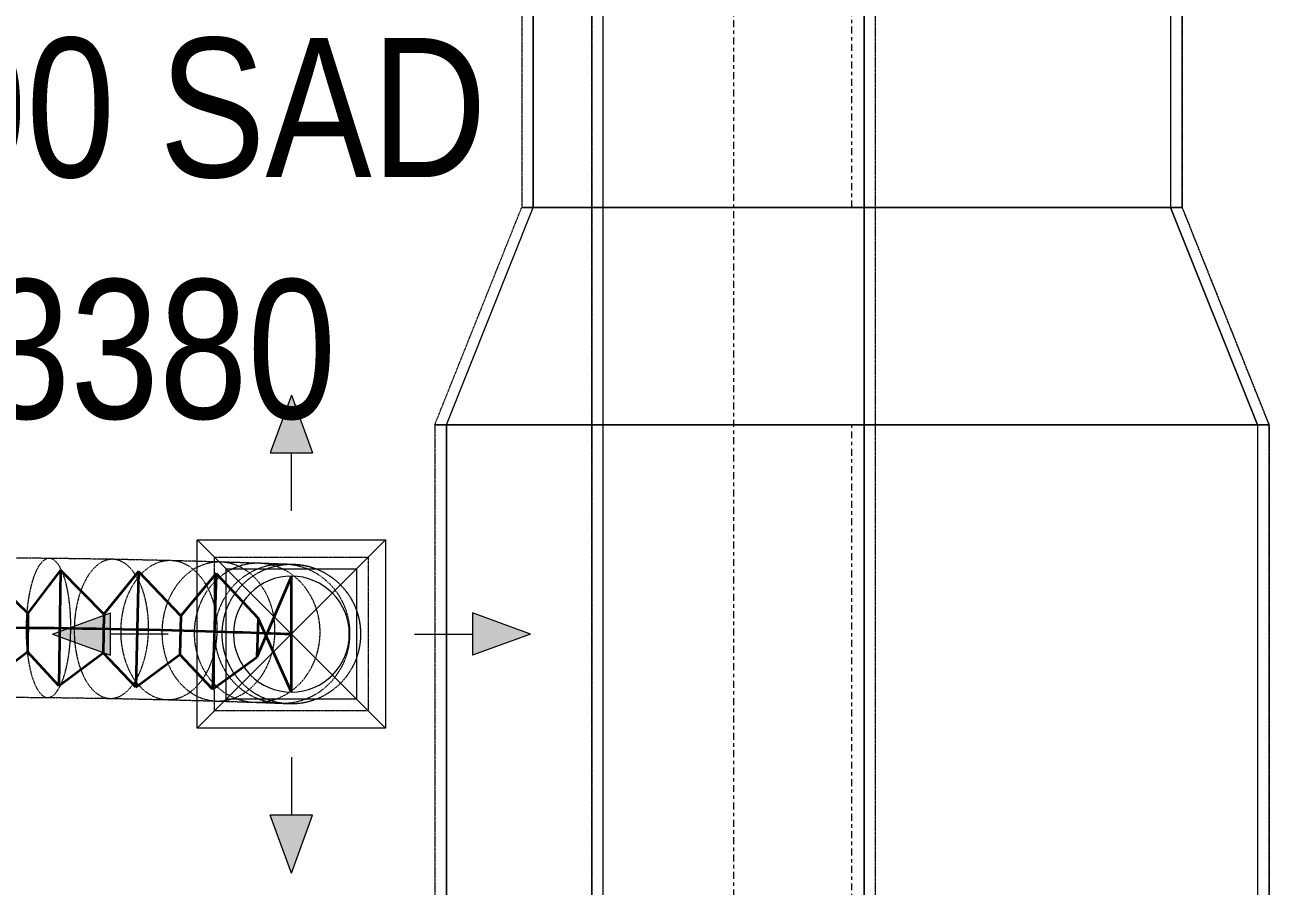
# Model space of a CAD drawing. Header units: inches. Extents: x -83664 to 20107, y -47222 to 19398.
# Drawn here: x -16757 to -14610, y -32669 to -31183 of the extents above; entities that cross this region are included whole.
import ezdxf

# ---------------------------------------------------------------- set-up
doc = ezdxf.new("R2010")
doc.units = ezdxf.units.IN
doc.header["$MEASUREMENT"] = 0
doc.linetypes.add('Center', pattern=[29.999999, 12, -6, 6, -6])
doc.linetypes.add('Hidden 0_50', pattern=[1.0584, 0.5292, -0.5292])
for name, color, linetype, lineweight in [('A-DETL-GENF', 7, 'Continuous', 9), ('M-HVAC-CDFF', 7, 'Continuous', 9), ('M-HVAC-DUCT-CNTR', 7, 'Center', 9), ('M-HVAC-DUCT-IDEN', 7, 'Continuous', 18)]:
    doc.layers.add(name, color=color, linetype=linetype, lineweight=lineweight)
doc.layers.add('M-HVAC-DUCT', color=7, linetype='Continuous', lineweight=9, true_color=0xffe97f)
doc.layers.add('M-HVAC-DUCT-PATT', color=7, linetype='Continuous', lineweight=35, true_color=0x007f00)
doc.styles.add('Arial Narrow_21', font='ARIALN.TTF', dxfattribs={"height": 240})

# ---------------------------------------------------------------- blocks, each defined once
blk = doc.blocks.new('M_Rec Transition - Length - Standard-8295148-FIRST FLOOR AC CONDITIONING LAYOUT - PART A')
at = {"layer": 'M-HVAC-DUCT', "color": 30, "true_color": 0xff7f00}
for p, q in [((0, 700), (0, -700)), ((0, 700), (375, 550)), ((0, 700), (375, 550)), ((0, -700), (0, 700)), ((375, -550), (375, 550)), ((375, 550), (375, -550)), ((0, -700), (375, -550)), ((375, -550), (0, -700))]:
    blk.add_line(p, q, dxfattribs=at)
blk = doc.blocks.new('GCE-AT-Supply Air Rectangular Diffuser - 225x225-V55-FIRST FLOOR AC CONDITIONING LAYOUT - PART A')
at = {"layer": 'A-DETL-GENF', "true_color": 0xff7f00}
for points in [[(36.4, 312.5), (0, 412.5), (-36.4, 312.5)], [(-312.5, 36.4), (-412.5, 0), (-312.5, -36.4)], [(412.5, 0), (312.5, 36.4), (312.5, -36.4), (338.5, -26.9)], [(36.4, -312.5), (-36.4, -312.5), (0, -412.5)]]:
    blk.add_hatch(color=30, dxfattribs=at).paths.add_polyline_path(points)
at = {"layer": 'A-DETL-GENF', "color": 30, "true_color": 0xff7f00}
for p, q in [((0, 412.5), (-36.4, 312.5)), ((0, 412.5), (36.4, 312.5)), ((-36.4, 312.5), (36.4, 312.5)), ((0, 212.5), (0, 312.5)), ((-162.5, -162.5), (162.5, 162.5)), ((-162.5, 162.5), (162.5, -162.5)), ((-162.5, -162.5), (-162.5, 162.5)), ((-162.5, 162.5), (162.5, 162.5)), ((162.5, 162.5), (162.5, -162.5)), ((-412.5, 0), (-312.5, 36.4)), ((-312.5, -36.4), (-312.5, 36.4)), ((312.5, 36.4), (312.5, -36.4)), ((412.5, 0), (312.5, 36.4)), ((212.5, 0), (312.5, 0)), ((-412.5, 0), (-312.5, -36.4)), ((-212.5, 0), (-312.5, 0)), ((412.5, 0), (312.5, -36.4)), ((162.5, -162.5), (-162.5, -162.5)), ((0, -212.5), (0, -312.5)), ((36.4, -312.5), (-36.4, -312.5)), ((0, -412.5), (-36.4, -312.5)), ((0, -412.5), (36.4, -312.5))]:
    blk.add_line(p, q, dxfattribs=at)
blk = doc.blocks.new('M_Rectangular to Round Transition - Angle - 45 Degree-7598641-FIRST FLOOR AC CONDITIONING LAYOUT - PART A')
at = {"layer": 'M-HVAC-DUCT', "color": 30, "true_color": 0xff7f00}
for p, q in [((98623.4, 55249.6), (98623.4, 55474.6)), ((98623.4, 55474.6), (98848.4, 55474.6)), ((98848.4, 55474.6), (98848.4, 55249.6)), ((98848.4, 55249.6), (98623.4, 55249.6))]:
    blk.add_line(p, q, dxfattribs=at)
for start, end in [(90, 180), (0, 90), (180, 270), (270, 0)]:
    blk.add_arc((98735.9, 55362.1), 100, start, end, dxfattribs=at)
blk = doc.blocks.new('TEMW-SMBZ-HO-BM-HVAC-00002_rvt-1-FIRST FLOOR AC CONDITIONING LAYOUT - PART A')
at = {"layer": 'M-HVAC-DUCT', "color": 6, "linetype": 'Hidden 0_50', "true_color": 0xff00ff}
for p, q in [((135677.8, 69417.3), (135677.8, 62004.6)), ((135677.8, 62004.6), (135677.8, 69417.3)), ((136167.8, 62004.6), (136167.8, 69417.3)), ((136167.8, 62004.6), (136167.8, 69417.3))]:
    blk.add_line(p, q, dxfattribs=at)
at = {"layer": 'M-HVAC-DUCT', "color": 6, "true_color": 0xff00ff}
for p, q in [((135697.8, 62004.6), (135697.8, 69417.3)), ((135697.8, 62004.6), (135697.8, 69417.3)), ((136147.8, 69417.3), (136147.8, 62004.6)), ((136147.8, 62004.6), (136147.8, 69417.3))]:
    blk.add_line(p, q, dxfattribs=at)
at = {"layer": 'M-HVAC-DUCT', "color": 30, "linetype": 'Hidden 0_50', "true_color": 0xff7f00}
for p, q in [((135557, 68032.7), (135557, 66874)), ((135557, 68032.7), (135557, 66874)), ((136697, 66874), (136697, 68032.7)), ((136697, 68032.7), (136697, 66874)), ((135407, 66499), (135557, 66874)), ((135407, 66499), (135557, 66874)), ((136697, 66874), (135557, 66874)), ((135557, 66874), (136697, 66874)), ((136697, 66874), (135557, 66874)), ((135557, 66874), (136697, 66874)), ((136847, 66499), (136697, 66874)), ((136697, 66874), (136847, 66499)), ((136847, 66499), (135407, 66499)), ((135407, 66499), (136847, 66499)), ((135407, 66499), (135407, 64495.6)), ((135407, 66499), (135407, 64495.6)), ((135407, 66499), (136847, 66499)), ((136847, 66499), (135407, 66499)), ((136847, 64495.6), (136847, 66499)), ((136847, 66499), (136847, 64495.6)), ((134741.3, 66268.4), (134647, 66269)), ((134850.8, 66266.8), (134741.4, 66268.4)), ((134950.9, 66264.5), (134851, 66266.8)), ((135037, 66262.1), (134951.3, 66264.5)), ((135026.9, 66005.3), (135026.9, 66270.3)), ((135026.9, 66270.3), (135291.9, 66270.3)), ((135104.3, 66259.9), (135037.3, 66262.1)), ((135148.2, 66258.3), (135104.7, 66259.9)), ((135164.1, 66257.7), (135148.6, 66258.3)), ((135291.9, 66270.3), (135291.9, 66005.3)), ((134646.2, 66029), (134738.8, 66028.4)), ((134738.7, 66028.4), (134846.6, 66026.8)), ((134846.4, 66026.8), (134945.3, 66024.6)), ((134944.9, 66024.6), (135030.1, 66022.2)), ((135029.7, 66022.3), (135096.3, 66020.1)), ((135095.9, 66020.1), (135139.4, 66018.5)), ((135291.9, 66005.3), (135026.9, 66005.3)), ((135139, 66018.5), (135154.6, 66017.9))]:
    blk.add_line(p, q, dxfattribs=at)
at = {"layer": 'M-HVAC-DUCT', "color": 30, "true_color": 0xff7f00}
for p, q in [((135577, 66874), (135577, 68032.7)), ((135577, 68032.7), (135577, 66874)), ((136677, 68032.7), (136677, 66874)), ((136677, 68032.7), (136677, 66874)), ((135577, 66874), (136677, 66874)), ((136677, 66874), (135577, 66874)), ((135427, 66499), (136827, 66499)), ((136827, 66499), (135427, 66499)), ((135427, 64495.6), (135427, 66499)), ((135427, 66499), (135427, 64495.6)), ((136827, 66499), (136827, 64495.6)), ((136827, 66499), (136827, 64495.6))]:
    blk.add_line(p, q, dxfattribs=at)
at = {"layer": 'M-HVAC-DUCT', "color": 30, "linetype": 'Hidden 0_50', "true_color": 0xff7f00}
for start, end in [(88.9648, 268.9648), (90, 180), (268.9648, 88.9648), (0, 90), (180, 270), (270, 0)]:
    blk.add_arc((135159.4, 66137.8), 120, start, end, dxfattribs=at)
for points in [[(134741.3, 66268.4), (134737.9, 66268.4), (134731.2, 66265.7), (134721.6, 66253.6), (134713.3, 66234.3), (134706.9, 66209.2), (134702.7, 66180), (134701.1, 66148.6), (134702.1, 66117.1), (134705.7, 66087.8), (134711.6, 66062.7), (134719.5, 66043.4), (134728.8, 66031.2), (134735.5, 66028.4), (134738.9, 66028.4)], [(134738.9, 66028.4), (134742.2, 66028.4), (134749, 66031.1), (134758.5, 66043.2), (134766.8, 66062.4), (134773.2, 66087.5), (134777.4, 66116.8), (134779.1, 66148.2), (134778, 66179.6), (134774.4, 66208.9), (134768.5, 66234.1), (134760.6, 66253.4), (134751.3, 66265.6), (134744.7, 66268.4), (134741.3, 66268.4)], [(134850.6, 66266.8), (134845, 66266.8), (134833.8, 66264.1), (134817.9, 66252.2), (134804.2, 66233), (134793.5, 66207.9), (134786.6, 66178.7), (134783.9, 66147.3), (134785.6, 66115.9), (134791.6, 66086.6), (134801.5, 66061.4), (134814.6, 66042), (134830.1, 66029.7), (134841.2, 66026.8), (134846.8, 66026.8)], [(134846.8, 66026.8), (134852.5, 66026.7), (134863.7, 66029.4), (134879.5, 66041.4), (134893.2, 66060.6), (134903.9, 66085.6), (134910.9, 66114.8), (134913.6, 66146.2), (134911.8, 66177.6), (134905.8, 66207), (134895.9, 66232.2), (134882.8, 66251.6), (134867.3, 66263.9), (134856.2, 66266.7), (134850.6, 66266.8)], [(134950.3, 66264.6), (134943, 66264.6), (134928.5, 66262.1), (134907.9, 66250.2), (134890.1, 66231.1), (134876.2, 66206.1), (134867.2, 66176.9), (134863.8, 66145.6), (134866.1, 66114.1), (134874, 66084.8), (134886.9, 66059.5), (134904, 66040), (134924.1, 66027.6), (134938.6, 66024.7), (134945.9, 66024.6)], [(135035.9, 66262.2), (135027.3, 66262.3), (135010.3, 66259.8), (134986.2, 66248), (134965.4, 66229), (134949.3, 66204.1), (134938.8, 66174.9), (134934.9, 66143.6), (134937.6, 66112.1), (134946.9, 66082.7), (134962.1, 66057.4), (134982.1, 66037.8), (135005.7, 66025.3), (135022.6, 66022.3), (135031.2, 66022.2)], [(134945.9, 66024.6), (134953.1, 66024.5), (134967.7, 66027.1), (134988.3, 66039), (135006.1, 66058.1), (135020, 66083), (135028.9, 66112.2), (135032.4, 66143.6), (135030.1, 66175), (135022.2, 66204.4), (135009.3, 66229.7), (134992.2, 66249.2), (134972.1, 66261.5), (134957.6, 66264.5), (134950.3, 66264.6)], [(135102.6, 66260), (135093.1, 66260.1), (135074.1, 66257.7), (135047.4, 66246), (135024.3, 66227.1), (135006.3, 66202.2), (134994.8, 66173.1), (134990.4, 66141.8), (134993.6, 66110.3), (135004, 66080.8), (135020.9, 66055.4), (135043.3, 66035.8), (135069.6, 66023.2), (135088.5, 66020.2), (135098, 66020)], [(135146, 66258.4), (135135.8, 66258.6), (135115.4, 66256.1), (135086.7, 66244.5), (135061.9, 66225.7), (135042.7, 66200.9), (135030.3, 66171.8), (135025.7, 66140.5), (135029.2, 66109), (135040.4, 66079.5), (135058.7, 66054), (135082.8, 66034.3), (135111.1, 66021.7), (135131.4, 66018.6), (135141.6, 66018.4)], [(135031.2, 66022.2), (135039.7, 66022.1), (135056.7, 66024.6), (135080.8, 66036.4), (135101.6, 66055.4), (135117.7, 66080.3), (135128.2, 66109.4), (135132.2, 66140.8), (135129.4, 66172.3), (135120.1, 66201.7), (135104.9, 66227), (135084.9, 66246.6), (135061.3, 66259), (135044.4, 66262), (135035.9, 66262.2)], [(135161.5, 66257.8), (135151, 66257.9), (135130.1, 66255.6), (135100.6, 66244), (135075.1, 66225.1), (135055.3, 66200.4), (135042.7, 66171.3), (135038, 66140), (135041.6, 66108.5), (135053.2, 66079), (135072, 66053.5), (135096.8, 66033.8), (135125.8, 66021.1), (135146.7, 66018), (135157.2, 66017.8)], [(135098, 66020), (135107.5, 66019.9), (135126.5, 66022.3), (135153.2, 66034), (135176.3, 66052.9), (135194.3, 66077.8), (135205.8, 66106.9), (135210.2, 66138.2), (135207.1, 66169.7), (135196.6, 66199.2), (135179.7, 66224.6), (135157.3, 66244.2), (135131, 66256.8), (135112.1, 66259.8), (135102.6, 66260)], [(135141.6, 66018.4), (135151.8, 66018.2), (135172.2, 66020.6), (135200.9, 66032.3), (135225.7, 66051.1), (135244.9, 66075.9), (135257.3, 66105), (135261.9, 66136.3), (135258.4, 66167.8), (135247.2, 66197.3), (135228.9, 66222.7), (135204.8, 66242.5), (135176.5, 66255.1), (135156.2, 66258.2), (135146, 66258.4)], [(135157.2, 66017.8), (135167.7, 66017.6), (135188.6, 66020), (135218.1, 66031.6), (135243.6, 66050.4), (135263.4, 66075.2), (135276, 66104.2), (135280.7, 66135.6), (135277.1, 66167.1), (135265.5, 66196.6), (135246.7, 66222), (135221.9, 66241.8), (135192.9, 66254.4), (135172, 66257.6), (135161.5, 66257.8)]]:
    blk.add_open_spline(points, degree=3, dxfattribs=at)
at = {"layer": 'M-HVAC-DUCT-CNTR', "color": 6, "true_color": 0xff00ff}
blk.add_line((135922.8, 69417.3), (135922.8, 62004.6), dxfattribs=at)
at = {"layer": 'M-HVAC-DUCT-CNTR', "color": 30, "true_color": 0xff7f00}
for p, q in [((136127, 66874), (136127, 68032.7)), ((136127, 64495.6), (136127, 66499))]:
    blk.add_line(p, q, dxfattribs=at)
at = {"layer": 'M-HVAC-DUCT-CNTR', "color": 30, "linetype": 'Continuous', "lineweight": 35, "true_color": 0xff7f00}
blk.add_open_spline([(134626.8, 66149), (134892.8, 66149), (135159.4, 66137.8), (135159.4, 66137.8)], degree=3, dxfattribs=at)
at = {"layer": 'M-HVAC-DUCT-PATT', "color": 30, "true_color": 0xff7f00}
for p, q in [((134626.8, 66249), (134704.2, 66173.7)), ((134760.7, 66248.1), (134704.2, 66173.7)), ((134760.7, 66248.1), (134758.2, 66048.2)), ((134760.7, 66248.1), (134758.2, 66048.2)), ((134760.7, 66248.1), (134835.6, 66172)), ((134895.3, 66245.9), (134835.6, 66172)), ((134895.3, 66245.9), (134890.9, 66045.9)), ((134895.3, 66245.9), (134890.9, 66045.9)), ((134895.3, 66245.9), (134968.8, 66169.1)), ((135029.3, 66242.4), (134968.8, 66169.1)), ((135029.3, 66242.4), (135023.2, 66042.5)), ((135029.3, 66242.4), (135023.2, 66042.5)), ((135029.3, 66242.4), (135102, 66165)), ((135159.4, 66237.8), (135099.6, 66098.2)), ((135159.4, 66037.8), (135159.4, 66237.8)), ((134704.2, 66173.7), (134703.7, 66106.9)), ((134835.6, 66172), (134834.4, 66105.2)), ((134968.8, 66169.1), (134967, 66102.3)), ((135102, 66165), (135099.6, 66098.2)), ((135159.4, 66037.8), (135102, 66165)), ((134626.8, 66049), (134703.7, 66106.9)), ((134758.2, 66048.2), (134703.7, 66106.9)), ((134758.2, 66048.2), (134834.4, 66105.2)), ((134890.9, 66045.9), (134834.4, 66105.2)), ((134890.9, 66045.9), (134967, 66102.3)), ((135023.2, 66042.5), (134967, 66102.3)), ((135023.2, 66042.5), (135099.6, 66098.2))]:
    blk.add_line(p, q, dxfattribs=at)
at = {"layer": 'M-HVAC-CDFF', "color": 6, "linetype": 'Hidden 0_50', "lineweight": 9, "true_color": 0xff00ff}
blk.add_blockref('GCE-AT-Supply Air Rectangular Diffuser - 225x225-V55-FIRST FLOOR AC CONDITIONING LAYOUT - PART A', (135159.4, 66137.8), dxfattribs=at)
at = {"layer": 'M-HVAC-DUCT', "color": 6, "linetype": 'Hidden 0_50', "lineweight": 9, "true_color": 0xff00ff}
for name, p, rotation in [('M_Rec Transition - Length - Standard-8295148-FIRST FLOOR AC CONDITIONING LAYOUT - PART A', (136127, 66499), 90), ('M_Rectangular to Round Transition - Angle - 45 Degree-7598641-FIRST FLOOR AC CONDITIONING LAYOUT - PART A', (233895.3, 121499.9), 180)]:
    blk.add_blockref(name, p, dxfattribs=dict(at, rotation=rotation))
blk = doc.blocks.new('TEMW-SMBZ-HO-BM-HVAC-00002_rvt-2-FIRST FLOOR AC CONDITIONING LAYOUT - PART A')
at = {"layer": 'M-HVAC-DUCT', "color": 6, "linetype": 'Hidden 0_50', "true_color": 0xff00ff}
for p, q in [((135677.8, 69417.3), (135677.8, 62004.6)), ((135677.8, 62004.6), (135677.8, 69417.3)), ((136167.8, 62004.6), (136167.8, 69417.3)), ((136167.8, 62004.6), (136167.8, 69417.3))]:
    blk.add_line(p, q, dxfattribs=at)
at = {"layer": 'M-HVAC-DUCT', "color": 6, "true_color": 0xff00ff}
for p, q in [((135697.8, 62004.6), (135697.8, 69417.3)), ((135697.8, 62004.6), (135697.8, 69417.3)), ((136147.8, 69417.3), (136147.8, 62004.6)), ((136147.8, 62004.6), (136147.8, 69417.3))]:
    blk.add_line(p, q, dxfattribs=at)
at = {"layer": 'M-HVAC-DUCT', "color": 30, "linetype": 'Hidden 0_50', "true_color": 0xff7f00}
for p, q in [((135557, 68032.7), (135557, 66874)), ((135557, 68032.7), (135557, 66874)), ((136697, 66874), (136697, 68032.7)), ((136697, 68032.7), (136697, 66874)), ((135407, 66499), (135557, 66874)), ((135407, 66499), (135557, 66874)), ((136697, 66874), (135557, 66874)), ((135557, 66874), (136697, 66874)), ((136697, 66874), (135557, 66874)), ((135557, 66874), (136697, 66874)), ((136847, 66499), (136697, 66874)), ((136697, 66874), (136847, 66499)), ((136847, 66499), (135407, 66499)), ((135407, 66499), (136847, 66499)), ((135407, 66499), (135407, 64495.6)), ((135407, 66499), (135407, 64495.6)), ((135407, 66499), (136847, 66499)), ((136847, 66499), (135407, 66499)), ((136847, 64495.6), (136847, 66499)), ((136847, 66499), (136847, 64495.6)), ((134741.3, 66268.4), (134647, 66269)), ((134850.8, 66266.8), (134741.4, 66268.4)), ((134950.9, 66264.5), (134851, 66266.8)), ((135037, 66262.1), (134951.3, 66264.5)), ((135026.9, 66005.3), (135026.9, 66270.3)), ((135026.9, 66270.3), (135291.9, 66270.3)), ((135104.3, 66259.9), (135037.3, 66262.1)), ((135148.2, 66258.3), (135104.7, 66259.9)), ((135164.1, 66257.7), (135148.6, 66258.3)), ((135291.9, 66270.3), (135291.9, 66005.3)), ((134646.2, 66029), (134738.8, 66028.4)), ((134738.7, 66028.4), (134846.6, 66026.8)), ((134846.4, 66026.8), (134945.3, 66024.6)), ((134944.9, 66024.6), (135030.1, 66022.2)), ((135029.7, 66022.3), (135096.3, 66020.1)), ((135095.9, 66020.1), (135139.4, 66018.5)), ((135291.9, 66005.3), (135026.9, 66005.3)), ((135139, 66018.5), (135154.6, 66017.9))]:
    blk.add_line(p, q, dxfattribs=at)
at = {"layer": 'M-HVAC-DUCT', "color": 30, "true_color": 0xff7f00}
for p, q in [((135577, 66874), (135577, 68032.7)), ((135577, 68032.7), (135577, 66874)), ((136677, 68032.7), (136677, 66874)), ((136677, 68032.7), (136677, 66874)), ((135577, 66874), (136677, 66874)), ((136677, 66874), (135577, 66874)), ((135427, 66499), (136827, 66499)), ((136827, 66499), (135427, 66499)), ((135427, 64495.6), (135427, 66499)), ((135427, 66499), (135427, 64495.6)), ((136827, 66499), (136827, 64495.6)), ((136827, 66499), (136827, 64495.6))]:
    blk.add_line(p, q, dxfattribs=at)
at = {"layer": 'M-HVAC-DUCT', "color": 30, "linetype": 'Hidden 0_50', "true_color": 0xff7f00}
for start, end in [(88.9648, 268.9648), (90, 180), (268.9648, 88.9648), (0, 90), (180, 270), (270, 0)]:
    blk.add_arc((135159.4, 66137.8), 120, start, end, dxfattribs=at)
for points in [[(134741.3, 66268.4), (134737.9, 66268.4), (134731.2, 66265.7), (134721.6, 66253.6), (134713.3, 66234.3), (134706.9, 66209.2), (134702.7, 66180), (134701.1, 66148.6), (134702.1, 66117.1), (134705.7, 66087.8), (134711.6, 66062.7), (134719.5, 66043.4), (134728.8, 66031.2), (134735.5, 66028.4), (134738.9, 66028.4)], [(134738.9, 66028.4), (134742.2, 66028.4), (134749, 66031.1), (134758.5, 66043.2), (134766.8, 66062.4), (134773.2, 66087.5), (134777.4, 66116.8), (134779.1, 66148.2), (134778, 66179.6), (134774.4, 66208.9), (134768.5, 66234.1), (134760.6, 66253.4), (134751.3, 66265.6), (134744.7, 66268.4), (134741.3, 66268.4)], [(134850.6, 66266.8), (134845, 66266.8), (134833.8, 66264.1), (134817.9, 66252.2), (134804.2, 66233), (134793.5, 66207.9), (134786.6, 66178.7), (134783.9, 66147.3), (134785.6, 66115.9), (134791.6, 66086.6), (134801.5, 66061.4), (134814.6, 66042), (134830.1, 66029.7), (134841.2, 66026.8), (134846.8, 66026.8)], [(134846.8, 66026.8), (134852.5, 66026.7), (134863.7, 66029.4), (134879.5, 66041.4), (134893.2, 66060.6), (134903.9, 66085.6), (134910.9, 66114.8), (134913.6, 66146.2), (134911.8, 66177.6), (134905.8, 66207), (134895.9, 66232.2), (134882.8, 66251.6), (134867.3, 66263.9), (134856.2, 66266.7), (134850.6, 66266.8)], [(134950.3, 66264.6), (134943, 66264.6), (134928.5, 66262.1), (134907.9, 66250.2), (134890.1, 66231.1), (134876.2, 66206.1), (134867.2, 66176.9), (134863.8, 66145.6), (134866.1, 66114.1), (134874, 66084.8), (134886.9, 66059.5), (134904, 66040), (134924.1, 66027.6), (134938.6, 66024.7), (134945.9, 66024.6)], [(135035.9, 66262.2), (135027.3, 66262.3), (135010.3, 66259.8), (134986.2, 66248), (134965.4, 66229), (134949.3, 66204.1), (134938.8, 66174.9), (134934.9, 66143.6), (134937.6, 66112.1), (134946.9, 66082.7), (134962.1, 66057.4), (134982.1, 66037.8), (135005.7, 66025.3), (135022.6, 66022.3), (135031.2, 66022.2)], [(134945.9, 66024.6), (134953.1, 66024.5), (134967.7, 66027.1), (134988.3, 66039), (135006.1, 66058.1), (135020, 66083), (135028.9, 66112.2), (135032.4, 66143.6), (135030.1, 66175), (135022.2, 66204.4), (135009.3, 66229.7), (134992.2, 66249.2), (134972.1, 66261.5), (134957.6, 66264.5), (134950.3, 66264.6)], [(135102.6, 66260), (135093.1, 66260.1), (135074.1, 66257.7), (135047.4, 66246), (135024.3, 66227.1), (135006.3, 66202.2), (134994.8, 66173.1), (134990.4, 66141.8), (134993.6, 66110.3), (135004, 66080.8), (135020.9, 66055.4), (135043.3, 66035.8), (135069.6, 66023.2), (135088.5, 66020.2), (135098, 66020)], [(135146, 66258.4), (135135.8, 66258.6), (135115.4, 66256.1), (135086.7, 66244.5), (135061.9, 66225.7), (135042.7, 66200.9), (135030.3, 66171.8), (135025.7, 66140.5), (135029.2, 66109), (135040.4, 66079.5), (135058.7, 66054), (135082.8, 66034.3), (135111.1, 66021.7), (135131.4, 66018.6), (135141.6, 66018.4)], [(135031.2, 66022.2), (135039.7, 66022.1), (135056.7, 66024.6), (135080.8, 66036.4), (135101.6, 66055.4), (135117.7, 66080.3), (135128.2, 66109.4), (135132.2, 66140.8), (135129.4, 66172.3), (135120.1, 66201.7), (135104.9, 66227), (135084.9, 66246.6), (135061.3, 66259), (135044.4, 66262), (135035.9, 66262.2)], [(135161.5, 66257.8), (135151, 66257.9), (135130.1, 66255.6), (135100.6, 66244), (135075.1, 66225.1), (135055.3, 66200.4), (135042.7, 66171.3), (135038, 66140), (135041.6, 66108.5), (135053.2, 66079), (135072, 66053.5), (135096.8, 66033.8), (135125.8, 66021.1), (135146.7, 66018), (135157.2, 66017.8)], [(135098, 66020), (135107.5, 66019.9), (135126.5, 66022.3), (135153.2, 66034), (135176.3, 66052.9), (135194.3, 66077.8), (135205.8, 66106.9), (135210.2, 66138.2), (135207.1, 66169.7), (135196.6, 66199.2), (135179.7, 66224.6), (135157.3, 66244.2), (135131, 66256.8), (135112.1, 66259.8), (135102.6, 66260)], [(135141.6, 66018.4), (135151.8, 66018.2), (135172.2, 66020.6), (135200.9, 66032.3), (135225.7, 66051.1), (135244.9, 66075.9), (135257.3, 66105), (135261.9, 66136.3), (135258.4, 66167.8), (135247.2, 66197.3), (135228.9, 66222.7), (135204.8, 66242.5), (135176.5, 66255.1), (135156.2, 66258.2), (135146, 66258.4)], [(135157.2, 66017.8), (135167.7, 66017.6), (135188.6, 66020), (135218.1, 66031.6), (135243.6, 66050.4), (135263.4, 66075.2), (135276, 66104.2), (135280.7, 66135.6), (135277.1, 66167.1), (135265.5, 66196.6), (135246.7, 66222), (135221.9, 66241.8), (135192.9, 66254.4), (135172, 66257.6), (135161.5, 66257.8)]]:
    blk.add_open_spline(points, degree=3, dxfattribs=at)
at = {"layer": 'M-HVAC-DUCT-CNTR', "color": 6, "true_color": 0xff00ff}
blk.add_line((135922.8, 69417.3), (135922.8, 62004.6), dxfattribs=at)
at = {"layer": 'M-HVAC-DUCT-CNTR', "color": 30, "true_color": 0xff7f00}
for p, q in [((136127, 66874), (136127, 68032.7)), ((136127, 64495.6), (136127, 66499))]:
    blk.add_line(p, q, dxfattribs=at)
at = {"layer": 'M-HVAC-DUCT-CNTR', "color": 30, "linetype": 'Continuous', "lineweight": 35, "true_color": 0xff7f00}
blk.add_open_spline([(134626.8, 66149), (134892.8, 66149), (135159.4, 66137.8), (135159.4, 66137.8)], degree=3, dxfattribs=at)
at = {"layer": 'M-HVAC-DUCT-PATT', "color": 30, "true_color": 0xff7f00}
for p, q in [((134626.8, 66249), (134704.2, 66173.7)), ((134760.7, 66248.1), (134704.2, 66173.7)), ((134760.7, 66248.1), (134758.2, 66048.2)), ((134760.7, 66248.1), (134758.2, 66048.2)), ((134760.7, 66248.1), (134835.6, 66172)), ((134895.3, 66245.9), (134835.6, 66172)), ((134895.3, 66245.9), (134890.9, 66045.9)), ((134895.3, 66245.9), (134890.9, 66045.9)), ((134895.3, 66245.9), (134968.8, 66169.1)), ((135029.3, 66242.4), (134968.8, 66169.1)), ((135029.3, 66242.4), (135023.2, 66042.5)), ((135029.3, 66242.4), (135023.2, 66042.5)), ((135029.3, 66242.4), (135102, 66165)), ((135159.4, 66237.8), (135099.6, 66098.2)), ((135159.4, 66037.8), (135159.4, 66237.8)), ((134704.2, 66173.7), (134703.7, 66106.9)), ((134835.6, 66172), (134834.4, 66105.2)), ((134968.8, 66169.1), (134967, 66102.3)), ((135102, 66165), (135099.6, 66098.2)), ((135159.4, 66037.8), (135102, 66165)), ((134626.8, 66049), (134703.7, 66106.9)), ((134758.2, 66048.2), (134703.7, 66106.9)), ((134758.2, 66048.2), (134834.4, 66105.2)), ((134890.9, 66045.9), (134834.4, 66105.2)), ((134890.9, 66045.9), (134967, 66102.3)), ((135023.2, 66042.5), (134967, 66102.3)), ((135023.2, 66042.5), (135099.6, 66098.2))]:
    blk.add_line(p, q, dxfattribs=at)
at = {"layer": 'M-HVAC-CDFF', "color": 6, "linetype": 'Hidden 0_50', "lineweight": 9, "true_color": 0xff00ff}
blk.add_blockref('GCE-AT-Supply Air Rectangular Diffuser - 225x225-V55-FIRST FLOOR AC CONDITIONING LAYOUT - PART A', (135159.4, 66137.8), dxfattribs=at)
at = {"layer": 'M-HVAC-DUCT', "color": 6, "linetype": 'Hidden 0_50', "lineweight": 9, "true_color": 0xff00ff}
for name, p, rotation in [('M_Rec Transition - Length - Standard-8295148-FIRST FLOOR AC CONDITIONING LAYOUT - PART A', (136127, 66499), 90), ('M_Rectangular to Round Transition - Angle - 45 Degree-7598641-FIRST FLOOR AC CONDITIONING LAYOUT - PART A', (233895.3, 121499.9), 180)]:
    blk.add_blockref(name, p, dxfattribs=dict(at, rotation=rotation))

msp = doc.modelspace()

# ---------------------------------------------------------------- block references
at = {"lineweight": 5}
for name in ['TEMW-SMBZ-HO-BM-HVAC-00002_rvt-1-FIRST FLOOR AC CONDITIONING LAYOUT - PART A', 'TEMW-SMBZ-HO-BM-HVAC-00002_rvt-2-FIRST FLOOR AC CONDITIONING LAYOUT - PART A']:
    msp.add_blockref(name, (-151456.7, -98372.2), dxfattribs=at)

# ---------------------------------------------------------------- texts
at = {"layer": 'M-HVAC-DUCT-IDEN', "lineweight": 9, "char_height": 240, "attachment_point": 1, "style": 'Arial Narrow_21'}
for s, insert, width in [('200x100 SAD', (-17656.6, -31205.8), 2128.48), ('BOD : 3380', (-17656.6, -31622.5), 1803.797)]:
    msp.add_mtext(s, dxfattribs=dict(at, insert=insert, width=width))

doc.saveas('drawing.dxf')
